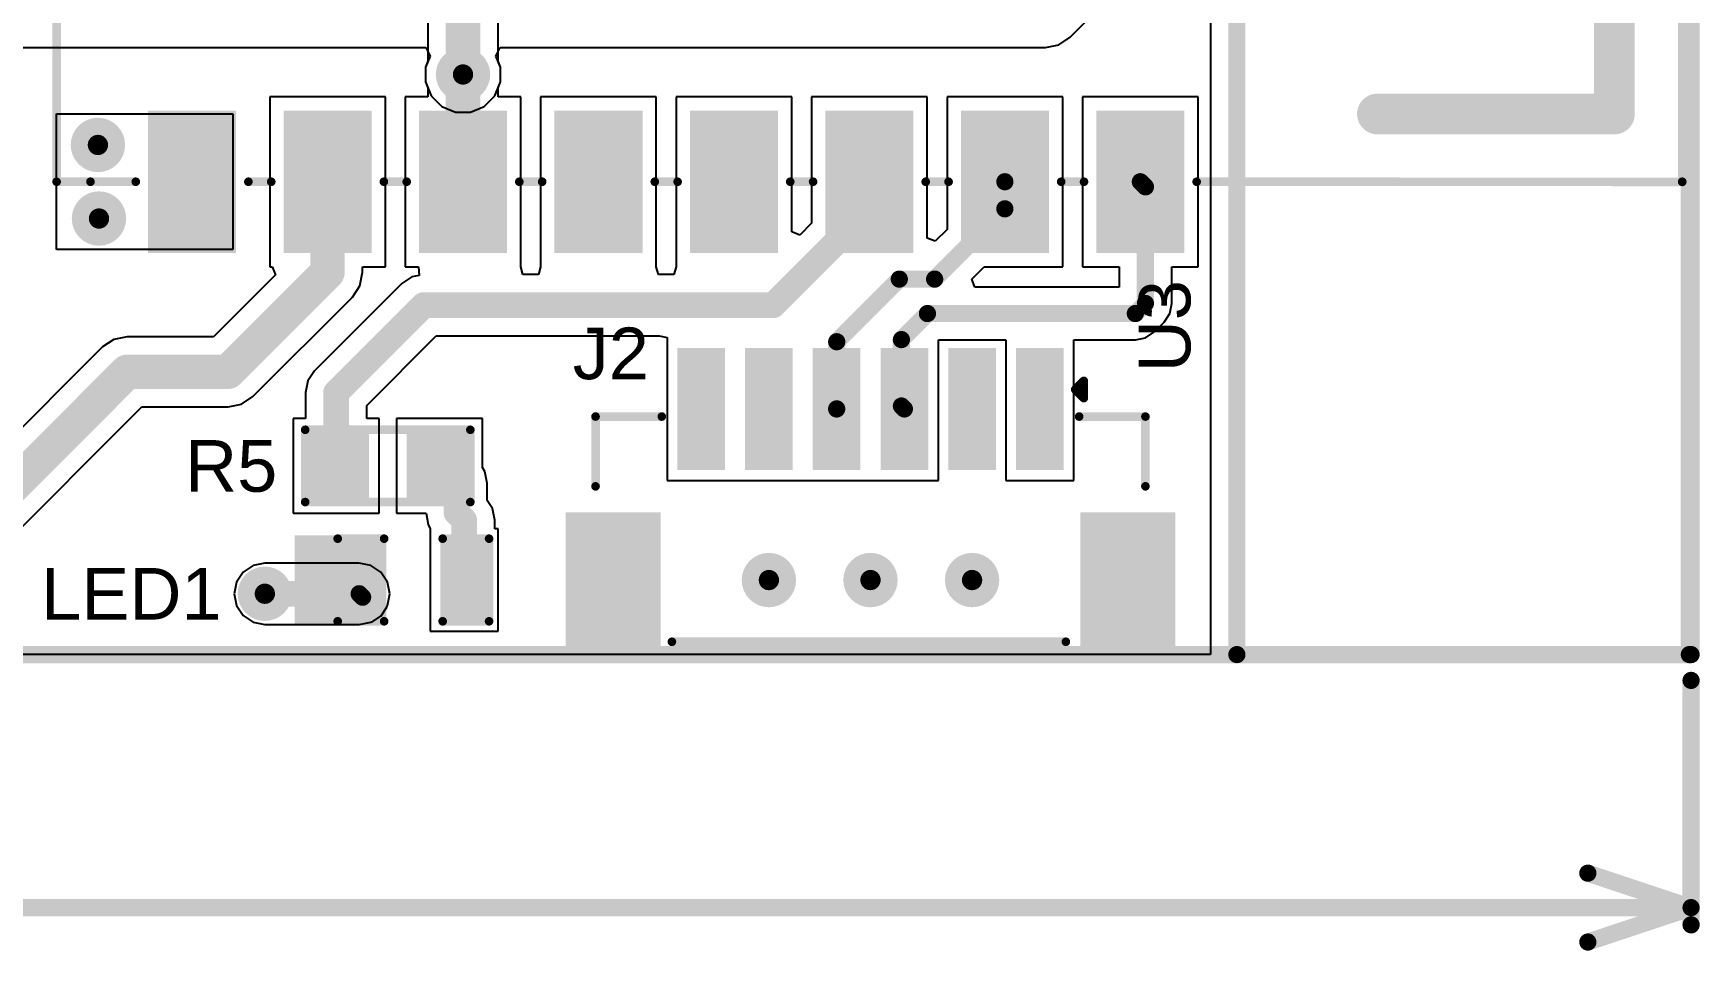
# Model space of a CAD drawing. Header units: inches. Extents: x -0.24 to 5.71, y -0.19 to 1.19.
# Drawn here: x 4.745 to 5.714, y -0.165 to 0.368 of the extents above; entities that cross this region are included whole.
import ezdxf

# ---------------------------------------------------------------- set-up
doc = ezdxf.new("R2010")
doc.units = ezdxf.units.IN
doc.header["$MEASUREMENT"] = 0
for name, color, linetype in [('Board Outline', 216, 'Continuous'), ('Bottom Layer', 5, 'Continuous'), ('Bottom Solder', 6, 'Continuous'), ('Keep-Out Layer', 6, 'Continuous'), ('Top Layer', 1, 'Continuous'), ('Top Overlay', 2, 'Continuous'), ('Top Paste', 8, 'Continuous'), ('Top Solder', 216, 'Continuous'), ('Via Holes', 16, 'Continuous')]:
    doc.layers.add(name, color=color, linetype=linetype)
doc.styles.add('Arial', font='', dxfattribs={"height": 0.2})
doc.styles.get('Arial').set_extended_font_data('Arial')

# ---------------------------------------------------------------- blocks, each defined once
blk = doc.blocks.new('BW16_10')
at = {"layer": 'Top Layer'}
for points in [[(0.35433, 0.29921), (0.35433, 0.25197), (0.27559, 0.25197), (0.27559, 0.29921)], [(0.35433, 0.22047), (0.35433, 0.17323), (0.27559, 0.17323), (0.27559, 0.22047)], [(0.35433, 0.14173), (0.35433, 0.09449), (0.27559, 0.09449), (0.27559, 0.14173)], [(0.35433, 0.06299), (0.35433, 0.01575), (0.27559, 0.01575), (0.27559, 0.06299)], [(0.35433, -0.01575), (0.35433, -0.06299), (0.27559, -0.06299), (0.27559, -0.01575)], [(0.35433, -0.09449), (0.35433, -0.14173), (0.27559, -0.14173), (0.27559, -0.09449)], [(0.35433, -0.17323), (0.35433, -0.22047), (0.27559, -0.22047), (0.27559, -0.17323)], [(0.35433, -0.25197), (0.35433, -0.29921), (0.27559, -0.29921), (0.27559, -0.25197)]]:
    blk.add_hatch(color=1, dxfattribs=at).paths.add_polyline_path(points)
at = {"layer": 'Top Paste'}
for points in [[(0.35433, 0.29921), (0.35433, 0.25197), (0.27559, 0.25197), (0.27559, 0.29921)], [(0.35433, 0.22047), (0.35433, 0.17323), (0.27559, 0.17323), (0.27559, 0.22047)], [(0.35433, 0.14173), (0.35433, 0.09449), (0.27559, 0.09449), (0.27559, 0.14173)], [(0.35433, 0.06299), (0.35433, 0.01575), (0.27559, 0.01575), (0.27559, 0.06299)], [(0.35433, -0.01575), (0.35433, -0.06299), (0.27559, -0.06299), (0.27559, -0.01575)], [(0.35433, -0.09449), (0.35433, -0.14173), (0.27559, -0.14173), (0.27559, -0.09449)], [(0.35433, -0.17323), (0.35433, -0.22047), (0.27559, -0.22047), (0.27559, -0.17323)], [(0.35433, -0.25197), (0.35433, -0.29921), (0.27559, -0.29921), (0.27559, -0.25197)]]:
    blk.add_hatch(color=8, dxfattribs=at).paths.add_polyline_path(points)
at = {"layer": 'Top Solder'}
for points in [[(0.3563, 0.30118), (0.3563, 0.25), (0.27362, 0.25), (0.27362, 0.30118)], [(0.3563, 0.22244), (0.3563, 0.17126), (0.27362, 0.17126), (0.27362, 0.22244)], [(0.3563, 0.1437), (0.3563, 0.09252), (0.27362, 0.09252), (0.27362, 0.1437)], [(0.3563, 0.06496), (0.3563, 0.01378), (0.27362, 0.01378), (0.27362, 0.06496)], [(0.3563, -0.01378), (0.3563, -0.06496), (0.27362, -0.06496), (0.27362, -0.01378)], [(0.3563, -0.09252), (0.3563, -0.1437), (0.27362, -0.1437), (0.27362, -0.09252)], [(0.3563, -0.17126), (0.3563, -0.22244), (0.27362, -0.22244), (0.27362, -0.17126)], [(0.3563, -0.25), (0.3563, -0.30118), (0.27362, -0.30118), (0.27362, -0.25)]]:
    blk.add_hatch(color=216, dxfattribs=at).paths.add_polyline_path(points)
at = {"layer": 'Top Overlay'}
for points in [[(0.31496, 0.59055, 0.005, 0.005, 0), (-0.31496, 0.59055, 0.005, 0.005, 0)], [(0.31496, 0.30832, 0.005, 0.005, 0), (0.31504, 0.59059, 0.005, 0.005, 0)], [(0.27559, 0.55118, 0.02362, 0.02362, 0), (0.17717, 0.55118, 0.02362, 0.02362, 0)], [(0.27559, 0.41339, 0.02362, 0.02362, 0), (0.27559, 0.55118, 0.02362, 0.02362, 0)], [(0.31496, 0.22958, 0.005, 0.005, 0), (0.31496, 0.24287, 0.005, 0.005, 0)], [(0.31496, 0.15083, 0.005, 0.005, 0), (0.31496, 0.16413, 0.005, 0.005, 0)], [(0.31496, 0.07209, 0.005, 0.005, 0), (0.31496, 0.08539, 0.005, 0.005, 0)], [(0.31496, -0.00665, 0.005, 0.005, 0), (0.31496, 0.00665, 0.005, 0.005, 0)], [(0.31496, -0.08539, 0.005, 0.005, 0), (0.31496, -0.07209, 0.005, 0.005, 0)], [(0.31496, -0.16413, 0.005, 0.005, 0), (0.31496, -0.15083, 0.005, 0.005, 0)], [(0.31496, -0.24287, 0.005, 0.005, 0), (0.31496, -0.22957, 0.005, 0.005, 0)], [(0.31496, -0.33464, 0.005, 0.005, 0), (0.31496, -0.30831, 0.005, 0.005, 0)], [(0.31496, -0.35433, 0.005, 0.005, 0), (0.31496, -0.33464, 0.005, 0.005, 0)], [(0.31496, -0.35433, 0.005, 0.005, 0), (-0.31496, -0.35433, 0.005, 0.005, 0)]]:
    blk.add_lwpolyline(points, format="xyseb", dxfattribs=at)
for points in [[(0.31371, 0.59055, 0.0025, 0.0025, 1), (0.31621, 0.59055, 0.0025, 0.0025, 1)], [(0.31379, 0.59059, 0.0025, 0.0025, 1), (0.31629, 0.59059, 0.0025, 0.0025, 1)], [(0.26969, 0.55118, 0.01181, 0.01181, 1), (0.2815, 0.55118, 0.01181, 0.01181, 1)], [(0.26969, 0.55118, 0.01181, 0.01181, 1), (0.2815, 0.55118, 0.01181, 0.01181, 1)], [(0.26969, 0.41339, 0.01181, 0.01181, 1), (0.2815, 0.41339, 0.01181, 0.01181, 1)], [(0.31371, 0.30832, 0.0025, 0.0025, 1), (0.31621, 0.30832, 0.0025, 0.0025, 1)], [(0.31371, 0.24287, 0.0025, 0.0025, 1), (0.31621, 0.24287, 0.0025, 0.0025, 1)], [(0.31371, 0.22958, 0.0025, 0.0025, 1), (0.31621, 0.22958, 0.0025, 0.0025, 1)], [(0.31371, 0.16413, 0.0025, 0.0025, 1), (0.31621, 0.16413, 0.0025, 0.0025, 1)], [(0.31371, 0.15083, 0.0025, 0.0025, 1), (0.31621, 0.15083, 0.0025, 0.0025, 1)], [(0.31371, 0.08539, 0.0025, 0.0025, 1), (0.31621, 0.08539, 0.0025, 0.0025, 1)], [(0.31371, 0.07209, 0.0025, 0.0025, 1), (0.31621, 0.07209, 0.0025, 0.0025, 1)], [(0.31371, 0.00665, 0.0025, 0.0025, 1), (0.31621, 0.00665, 0.0025, 0.0025, 1)], [(0.31371, -0.00665, 0.0025, 0.0025, 1), (0.31621, -0.00665, 0.0025, 0.0025, 1)], [(0.31371, -0.07209, 0.0025, 0.0025, 1), (0.31621, -0.07209, 0.0025, 0.0025, 1)], [(0.31371, -0.08539, 0.0025, 0.0025, 1), (0.31621, -0.08539, 0.0025, 0.0025, 1)], [(0.31371, -0.15083, 0.0025, 0.0025, 1), (0.31621, -0.15083, 0.0025, 0.0025, 1)], [(0.31371, -0.16413, 0.0025, 0.0025, 1), (0.31621, -0.16413, 0.0025, 0.0025, 1)], [(0.31371, -0.22957, 0.0025, 0.0025, 1), (0.31621, -0.22957, 0.0025, 0.0025, 1)], [(0.31371, -0.24287, 0.0025, 0.0025, 1), (0.31621, -0.24287, 0.0025, 0.0025, 1)], [(0.31371, -0.30831, 0.0025, 0.0025, 1), (0.31621, -0.30831, 0.0025, 0.0025, 1)], [(0.31371, -0.33464, 0.0025, 0.0025, 1), (0.31621, -0.33464, 0.0025, 0.0025, 1)], [(0.31371, -0.33464, 0.0025, 0.0025, 1), (0.31621, -0.33464, 0.0025, 0.0025, 1)], [(0.31371, -0.35433, 0.0025, 0.0025, 1), (0.31621, -0.35433, 0.0025, 0.0025, 1)], [(0.31371, -0.35433, 0.0025, 0.0025, 1), (0.31621, -0.35433, 0.0025, 0.0025, 1)]]:
    blk.add_lwpolyline(points, format="xyseb", close=True, dxfattribs=at)
blk = doc.blocks.new('R___0603_32')
at = {"layer": 'Top Layer'}
for points in [[(-0.015, 0.0175), (-0.015, -0.0175), (-0.045, -0.0175), (-0.045, 0.0175)], [(0.045, 0.0175), (0.045, -0.0175), (0.015, -0.0175), (0.015, 0.0175)]]:
    blk.add_hatch(color=1, dxfattribs=at).paths.add_polyline_path(points)
at = {"layer": 'Top Paste'}
for points in [[(-0.015, 0.0175), (-0.015, -0.0175), (-0.045, -0.0175), (-0.045, 0.0175)], [(0.045, 0.0175), (0.045, -0.0175), (0.015, -0.0175), (0.015, 0.0175)]]:
    blk.add_hatch(color=8, dxfattribs=at).paths.add_polyline_path(points)
at = {"layer": 'Top Solder'}
for points in [[(-0.011, 0.0215), (-0.011, -0.0215), (-0.049, -0.0215), (-0.049, 0.0215)], [(0.049, 0.0215), (0.049, -0.0215), (0.011, -0.0215), (0.011, 0.0215)]]:
    blk.add_hatch(color=216, dxfattribs=at).paths.add_polyline_path(points)
at = {"layer": 'Top Overlay'}
for points in [[(-0.048, 0.021, 0.005, 0.005, 0), (0.048, 0.021, 0.005, 0.005, 0)], [(-0.048, -0.021, 0.005, 0.005, 0), (-0.048, 0.021, 0.005, 0.005, 0)], [(0.048, -0.021, 0.005, 0.005, 0), (0.048, 0.021, 0.005, 0.005, 0)], [(-0.048, -0.021, 0.005, 0.005, 0), (0.048, -0.021, 0.005, 0.005, 0)]]:
    blk.add_lwpolyline(points, format="xyseb", dxfattribs=at)
for points in [[(-0.04925, 0.021, 0.0025, 0.0025, 1), (-0.04675, 0.021, 0.0025, 0.0025, 1)], [(-0.04925, 0.021, 0.0025, 0.0025, 1), (-0.04675, 0.021, 0.0025, 0.0025, 1)], [(0.04675, 0.021, 0.0025, 0.0025, 1), (0.04925, 0.021, 0.0025, 0.0025, 1)], [(0.04675, 0.021, 0.0025, 0.0025, 1), (0.04925, 0.021, 0.0025, 0.0025, 1)], [(-0.04925, -0.021, 0.0025, 0.0025, 1), (-0.04675, -0.021, 0.0025, 0.0025, 1)], [(-0.04925, -0.021, 0.0025, 0.0025, 1), (-0.04675, -0.021, 0.0025, 0.0025, 1)], [(0.04675, -0.021, 0.0025, 0.0025, 1), (0.04925, -0.021, 0.0025, 0.0025, 1)], [(0.04675, -0.021, 0.0025, 0.0025, 1), (0.04925, -0.021, 0.0025, 0.0025, 1)]]:
    blk.add_lwpolyline(points, format="xyseb", close=True, dxfattribs=at)
blk = doc.blocks.new('LED_0603_47')
at = {"layer": 'Top Layer'}
for points in [[(-0.03937, 0.01969), (-0.01969, 0.01969), (-0.01969, -0.01969), (-0.03937, -0.01969)], [(0.01969, 0.01969), (0.03937, 0.01969), (0.03937, -0.01969), (0.01969, -0.01969)]]:
    blk.add_hatch(color=1, dxfattribs=at).paths.add_polyline_path(points)
at = {"layer": 'Top Overlay'}
blk.add_hatch(color=2, dxfattribs=at).paths.add_polyline_path([(0.044, -0.026), (0.069, -0.026), (0.069, 0.026), (0.044, 0.026)])
at = {"layer": 'Top Paste'}
for points in [[(-0.03937, 0.01969), (-0.01969, 0.01969), (-0.01969, -0.01969), (-0.03937, -0.01969)], [(0.01969, 0.01969), (0.03937, 0.01969), (0.03937, -0.01969), (0.01969, -0.01969)]]:
    blk.add_hatch(color=8, dxfattribs=at).paths.add_polyline_path(points)
at = {"layer": 'Top Solder'}
for points in [[(-0.04337, 0.02369), (-0.01569, 0.02369), (-0.01569, -0.02369), (-0.04337, -0.02369)], [(0.01569, 0.02369), (0.04337, 0.02369), (0.04337, -0.02369), (0.01569, -0.02369)]]:
    blk.add_hatch(color=216, dxfattribs=at).paths.add_polyline_path(points)
at = {"layer": 'Top Overlay'}
for points in [[(-0.044, 0.024, 0.005, 0.005, 0), (-0.044, -0.024, 0.005, 0.005, 0)], [(-0.017, 0.024, 0.005, 0.005, 0), (-0.044, 0.024, 0.005, 0.005, 0)], [(0.044, 0.024, 0.005, 0.005, 0), (0.017, 0.024, 0.005, 0.005, 0)], [(0.044, 0.024, 0.005, 0.005, 0), (0.044, -0.024, 0.005, 0.005, 0)], [(-0.017, -0.024, 0.005, 0.005, 0), (-0.044, -0.024, 0.005, 0.005, 0)], [(0.044, -0.024, 0.005, 0.005, 0), (0.017, -0.024, 0.005, 0.005, 0)]]:
    blk.add_lwpolyline(points, format="xyseb", dxfattribs=at)
for points in [[(-0.04525, 0.024, 0.0025, 0.0025, 1), (-0.04275, 0.024, 0.0025, 0.0025, 1)], [(-0.04525, 0.024, 0.0025, 0.0025, 1), (-0.04275, 0.024, 0.0025, 0.0025, 1)], [(-0.01825, 0.024, 0.0025, 0.0025, 1), (-0.01575, 0.024, 0.0025, 0.0025, 1)], [(0.01575, 0.024, 0.0025, 0.0025, 1), (0.01825, 0.024, 0.0025, 0.0025, 1)], [(0.04275, 0.024, 0.0025, 0.0025, 1), (0.04525, 0.024, 0.0025, 0.0025, 1)], [(0.04275, 0.024, 0.0025, 0.0025, 1), (0.04525, 0.024, 0.0025, 0.0025, 1)], [(-0.04525, -0.024, 0.0025, 0.0025, 1), (-0.04275, -0.024, 0.0025, 0.0025, 1)], [(-0.04525, -0.024, 0.0025, 0.0025, 1), (-0.04275, -0.024, 0.0025, 0.0025, 1)], [(-0.01825, -0.024, 0.0025, 0.0025, 1), (-0.01575, -0.024, 0.0025, 0.0025, 1)], [(0.01575, -0.024, 0.0025, 0.0025, 1), (0.01825, -0.024, 0.0025, 0.0025, 1)], [(0.04275, -0.024, 0.0025, 0.0025, 1), (0.04525, -0.024, 0.0025, 0.0025, 1)], [(0.04275, -0.024, 0.0025, 0.0025, 1), (0.04525, -0.024, 0.0025, 0.0025, 1)]]:
    blk.add_lwpolyline(points, format="xyseb", close=True, dxfattribs=at)
blk = doc.blocks.new('V________T______49')
at = {"layer": 'Top Layer'}
for points in [[(-0.17323, 0.08514), (-0.12598, 0.08514), (-0.12598, 0.01427), (-0.17323, 0.01427)], [(0.12598, 0.08514), (0.17323, 0.08514), (0.17323, 0.01427), (0.12598, 0.01427)], [(-0.10827, -0.01821), (-0.08858, -0.01821), (-0.08858, -0.0812), (-0.10827, -0.0812)], [(-0.0689, -0.01821), (-0.04921, -0.01821), (-0.04921, -0.0812), (-0.0689, -0.0812)], [(-0.02953, -0.01821), (-0.00984, -0.01821), (-0.00984, -0.0812), (-0.02953, -0.0812)], [(0.00984, -0.01821), (0.02953, -0.01821), (0.02953, -0.0812), (0.00984, -0.0812)], [(0.04921, -0.01821), (0.0689, -0.01821), (0.0689, -0.0812), (0.04921, -0.0812)], [(0.08858, -0.01821), (0.10827, -0.01821), (0.10827, -0.0812), (0.08858, -0.0812)]]:
    blk.add_hatch(color=1, dxfattribs=at).paths.add_polyline_path(points)
at = {"layer": 'Top Paste'}
for points in [[(-0.17323, 0.08514), (-0.12598, 0.08514), (-0.12598, 0.01427), (-0.17323, 0.01427)], [(0.12598, 0.08514), (0.17323, 0.08514), (0.17323, 0.01427), (0.12598, 0.01427)], [(-0.10827, -0.01821), (-0.08858, -0.01821), (-0.08858, -0.0812), (-0.10827, -0.0812)], [(-0.0689, -0.01821), (-0.04921, -0.01821), (-0.04921, -0.0812), (-0.0689, -0.0812)], [(-0.02953, -0.01821), (-0.00984, -0.01821), (-0.00984, -0.0812), (-0.02953, -0.0812)], [(0.00984, -0.01821), (0.02953, -0.01821), (0.02953, -0.0812), (0.00984, -0.0812)], [(0.04921, -0.01821), (0.0689, -0.01821), (0.0689, -0.0812), (0.04921, -0.0812)], [(0.08858, -0.01821), (0.10827, -0.01821), (0.10827, -0.0812), (0.08858, -0.0812)]]:
    blk.add_hatch(color=8, dxfattribs=at).paths.add_polyline_path(points)
at = {"layer": 'Top Solder'}
for points in [[(-0.17723, 0.08914), (-0.12198, 0.08914), (-0.12198, 0.01027), (-0.17723, 0.01027)], [(0.12198, 0.08914), (0.17723, 0.08914), (0.17723, 0.01027), (0.12198, 0.01027)], [(-0.11227, -0.01421), (-0.08458, -0.01421), (-0.08458, -0.0852), (-0.11227, -0.0852)], [(-0.0729, -0.01421), (-0.04521, -0.01421), (-0.04521, -0.0852), (-0.0729, -0.0852)], [(-0.03353, -0.01421), (-0.00584, -0.01421), (-0.00584, -0.0852), (-0.03353, -0.0852)], [(0.00584, -0.01421), (0.03353, -0.01421), (0.03353, -0.0852), (0.00584, -0.0852)], [(0.04521, -0.01421), (0.0729, -0.01421), (0.0729, -0.0852), (0.04521, -0.0852)], [(0.08458, -0.01421), (0.11227, -0.01421), (0.11227, -0.0852), (0.08458, -0.0852)]]:
    blk.add_hatch(color=216, dxfattribs=at).paths.add_polyline_path(points)
at = {"layer": 'Top Overlay'}
for points in [[(0.11544, 0.08556, 0.005, 0.005, 0), (-0.11356, 0.08556, 0.005, 0.005, 0)], [(-0.15981, -0.00474, 0.005, 0.005, 0), (-0.15981, -0.04528, 0.005, 0.005, 0)], [(0.15981, -0.00474, 0.005, 0.005, 0), (0.15981, -0.04528, 0.005, 0.005, 0)], [(-0.12128, -0.04528, 0.005, 0.005, 0), (-0.15981, -0.04528, 0.005, 0.005, 0)], [(0.15981, -0.04528, 0.005, 0.005, 0), (0.12128, -0.04528, 0.005, 0.005, 0)], [(-0.124, -0.056, 0.005, 0.005, 0), (-0.124, -0.066, 0.005, 0.005, 0)], [(-0.119, -0.061, 0.005, 0.005, 0), (-0.124, -0.056, 0.005, 0.005, 0)], [(-0.119, -0.061, 0.005, 0.005, 0), (-0.124, -0.066, 0.005, 0.005, 0)]]:
    blk.add_lwpolyline(points, format="xyseb", dxfattribs=at)
for points in [[(-0.11481, 0.08556, 0.0025, 0.0025, 1), (-0.11231, 0.08556, 0.0025, 0.0025, 1)], [(0.11419, 0.08556, 0.0025, 0.0025, 1), (0.11669, 0.08556, 0.0025, 0.0025, 1)], [(-0.16106, -0.00474, 0.0025, 0.0025, 1), (-0.15856, -0.00474, 0.0025, 0.0025, 1)], [(0.15856, -0.00474, 0.0025, 0.0025, 1), (0.16106, -0.00474, 0.0025, 0.0025, 1)], [(-0.16106, -0.04528, 0.0025, 0.0025, 1), (-0.15856, -0.04528, 0.0025, 0.0025, 1)], [(-0.16106, -0.04528, 0.0025, 0.0025, 1), (-0.15856, -0.04528, 0.0025, 0.0025, 1)], [(-0.12253, -0.04528, 0.0025, 0.0025, 1), (-0.12003, -0.04528, 0.0025, 0.0025, 1)], [(0.12003, -0.04528, 0.0025, 0.0025, 1), (0.12253, -0.04528, 0.0025, 0.0025, 1)], [(0.15856, -0.04528, 0.0025, 0.0025, 1), (0.16106, -0.04528, 0.0025, 0.0025, 1)], [(0.15856, -0.04528, 0.0025, 0.0025, 1), (0.16106, -0.04528, 0.0025, 0.0025, 1)], [(-0.12525, -0.056, 0.0025, 0.0025, 1), (-0.12275, -0.056, 0.0025, 0.0025, 1)], [(-0.12525, -0.056, 0.0025, 0.0025, 1), (-0.12275, -0.056, 0.0025, 0.0025, 1)], [(-0.12525, -0.066, 0.0025, 0.0025, 1), (-0.12275, -0.066, 0.0025, 0.0025, 1)], [(-0.12525, -0.066, 0.0025, 0.0025, 1), (-0.12275, -0.066, 0.0025, 0.0025, 1)], [(-0.12025, -0.061, 0.0025, 0.0025, 1), (-0.11775, -0.061, 0.0025, 0.0025, 1)], [(-0.12025, -0.061, 0.0025, 0.0025, 1), (-0.11775, -0.061, 0.0025, 0.0025, 1)]]:
    blk.add_lwpolyline(points, format="xyseb", close=True, dxfattribs=at)

msp = doc.modelspace()

# ---------------------------------------------------------------- hatches: boundary and pattern name
at = {"layer": 'Bottom Layer'}
h = msp.add_hatch(color=5, dxfattribs=at)
edge = h.paths.add_edge_path()
edge.add_arc((4.99518, 0.344), 0.01181, 0, 360)
h = msp.add_hatch(color=5, dxfattribs=at)
edge = h.paths.add_edge_path()
edge.add_arc((4.78296, 0.30307), 0.01181, 0, 360)
h = msp.add_hatch(color=5, dxfattribs=at)
edge = h.paths.add_edge_path()
edge.add_arc((4.78359, 0.26033), 0.01181, 0, 360)
h = msp.add_hatch(color=5, dxfattribs=at)
edge = h.paths.add_edge_path()
edge.add_arc((5.17298, 0.0503), 0.01181, 0, 360)
h = msp.add_hatch(color=5, dxfattribs=at)
edge = h.paths.add_edge_path()
edge.add_arc((5.23203, 0.0503), 0.01181, 0, 360)
h = msp.add_hatch(color=5, dxfattribs=at)
edge = h.paths.add_edge_path()
edge.add_arc((5.29109, 0.0503), 0.01181, 0, 360)
h = msp.add_hatch(color=5, dxfattribs=at)
edge = h.paths.add_edge_path()
edge.add_arc((4.88, 0.04234), 0.01181, 0, 360)
at = {"layer": 'Bottom Solder'}
h = msp.add_hatch(color=6, dxfattribs=at)
edge = h.paths.add_edge_path()
edge.add_arc((4.99518, 0.344), 0.01581, 0, 360)
h = msp.add_hatch(color=6, dxfattribs=at)
edge = h.paths.add_edge_path()
edge.add_arc((4.78296, 0.30307), 0.01581, 0, 360)
h = msp.add_hatch(color=6, dxfattribs=at)
edge = h.paths.add_edge_path()
edge.add_arc((4.78359, 0.26033), 0.01581, 0, 360)
h = msp.add_hatch(color=6, dxfattribs=at)
edge = h.paths.add_edge_path()
edge.add_arc((4.88, 0.04234), 0.01581, 0, 360)
h = msp.add_hatch(color=6, dxfattribs=at)
edge = h.paths.add_edge_path()
edge.add_arc((5.17298, 0.0503), 0.01581, 0, 360)
h = msp.add_hatch(color=6, dxfattribs=at)
edge = h.paths.add_edge_path()
edge.add_arc((5.23203, 0.0503), 0.01581, 0, 360)
h = msp.add_hatch(color=6, dxfattribs=at)
edge = h.paths.add_edge_path()
edge.add_arc((5.29109, 0.0503), 0.01581, 0, 360)
at = {"layer": 'Top Layer'}
h = msp.add_hatch(color=1, dxfattribs=at)
edge = h.paths.add_edge_path()
edge.add_arc((4.99518, 0.344), 0.01181, 0, 360)
h = msp.add_hatch(color=1, dxfattribs=at)
edge = h.paths.add_edge_path()
edge.add_arc((4.78296, 0.30307), 0.01181, 0, 360)
h = msp.add_hatch(color=1, dxfattribs=at)
edge = h.paths.add_edge_path()
edge.add_arc((4.78359, 0.26033), 0.01181, 0, 360)
h = msp.add_hatch(color=1, dxfattribs=at)
edge = h.paths.add_edge_path()
edge.add_arc((5.17298, 0.0503), 0.01181, 0, 360)
h = msp.add_hatch(color=1, dxfattribs=at)
edge = h.paths.add_edge_path()
edge.add_arc((5.23203, 0.0503), 0.01181, 0, 360)
h = msp.add_hatch(color=1, dxfattribs=at)
edge = h.paths.add_edge_path()
edge.add_arc((5.29109, 0.0503), 0.01181, 0, 360)
h = msp.add_hatch(color=1, dxfattribs=at)
edge = h.paths.add_edge_path()
edge.add_arc((4.88, 0.04234), 0.01181, 0, 360)
at = {"layer": 'Top Solder'}
h = msp.add_hatch(color=216, dxfattribs=at)
edge = h.paths.add_edge_path()
edge.add_arc((4.99518, 0.344), 0.01581, 0, 360)
h = msp.add_hatch(color=216, dxfattribs=at)
edge = h.paths.add_edge_path()
edge.add_arc((4.78296, 0.30307), 0.01581, 0, 360)
h = msp.add_hatch(color=216, dxfattribs=at)
edge = h.paths.add_edge_path()
edge.add_arc((4.78359, 0.26033), 0.01581, 0, 360)
h = msp.add_hatch(color=216, dxfattribs=at)
edge = h.paths.add_edge_path()
edge.add_arc((4.88, 0.04234), 0.01581, 0, 360)
h = msp.add_hatch(color=216, dxfattribs=at)
edge = h.paths.add_edge_path()
edge.add_arc((5.17298, 0.0503), 0.01581, 0, 360)
h = msp.add_hatch(color=216, dxfattribs=at)
edge = h.paths.add_edge_path()
edge.add_arc((5.23203, 0.0503), 0.01581, 0, 360)
h = msp.add_hatch(color=216, dxfattribs=at)
edge = h.paths.add_edge_path()
edge.add_arc((5.29109, 0.0503), 0.01581, 0, 360)
at = {"layer": 'Via Holes'}
h = msp.add_hatch(color=7, dxfattribs=at)
edge = h.paths.add_edge_path()
edge.add_arc((4.99518, 0.344), 0.00591, 0, 360)
h = msp.add_hatch(color=7, dxfattribs=at)
edge = h.paths.add_edge_path()
edge.add_arc((4.78296, 0.30307), 0.00591, 0, 360)
h = msp.add_hatch(color=7, dxfattribs=at)
edge = h.paths.add_edge_path()
edge.add_arc((4.78359, 0.26033), 0.00591, 0, 360)
h = msp.add_hatch(color=7, dxfattribs=at)
edge = h.paths.add_edge_path()
edge.add_arc((5.17298, 0.0503), 0.00591, 0, 360)
h = msp.add_hatch(color=7, dxfattribs=at)
edge = h.paths.add_edge_path()
edge.add_arc((5.23203, 0.0503), 0.00591, 0, 360)
h = msp.add_hatch(color=7, dxfattribs=at)
edge = h.paths.add_edge_path()
edge.add_arc((5.29109, 0.0503), 0.00591, 0, 360)
h = msp.add_hatch(color=7, dxfattribs=at)
edge = h.paths.add_edge_path()
edge.add_arc((4.88, 0.04234), 0.00591, 0, 360)

# ---------------------------------------------------------------- linework, layer by layer
at = {"layer": 'Board Outline'}
for points in [[(5.709, 0.007, 0.01, 0.01, 0), (5.709, 1.188, 0.01, 0.01, 0)], [(5.709, 0.007, 0.008, 0.008, 0), (5.709, 1.188, 0.008, 0.008, 0)], [(0.00026, 0.007, 0.01, 0.01, 0), (5.709, 0.007, 0.01, 0.01, 0)], [(0.00026, 0.007, 0.008, 0.008, 0), (5.709, 0.007, 0.008, 0.008, 0)]]:
    msp.add_lwpolyline(points, format="xyseb", dxfattribs=at)
for points in [[(5.7065, 0.007, 0.005, 0.005, 1), (5.7115, 0.007, 0.005, 0.005, 1)], [(5.7065, 0.007, 0.005, 0.005, 1), (5.7115, 0.007, 0.005, 0.005, 1)], [(5.707, 0.007, 0.004, 0.004, 1), (5.711, 0.007, 0.004, 0.004, 1)], [(5.707, 0.007, 0.004, 0.004, 1), (5.711, 0.007, 0.004, 0.004, 1)]]:
    msp.add_lwpolyline(points, format="xyseb", close=True, dxfattribs=at)
at = {"layer": 'Bottom Layer'}
for p, q in [((5.42971, 1.188), (5.42971, 0.007)), ((5.01557, 0.35176), (5.01557, 0.49882)), ((4.97479, 0.49038), (4.97479, 0.35176)), ((4.97479, 0.35176), (4.97337, 0.34834)), ((5.01699, 0.34834), (5.01557, 0.35176)), ((4.97337, 0.34834), (4.97337, 0.33966)), ((4.97337, 0.33966), (4.97669, 0.33165)), ((5.01367, 0.33165), (5.01699, 0.33966)), ((5.01699, 0.33966), (5.01699, 0.34834)), ((4.97669, 0.33165), (4.98282, 0.32551)), ((5.00753, 0.32551), (5.01367, 0.33165)), ((4.98282, 0.32551), (4.99084, 0.32219)), ((4.99084, 0.32219), (4.99952, 0.32219)), ((4.99952, 0.32219), (5.00753, 0.32551)), ((5.42971, 0.007), (0.00026, 0.007))]:
    msp.add_line(p, q, dxfattribs=at)
msp.add_lwpolyline([(4.99518, 0.344, 0.02, 0.02, 0), (4.99518, 0.49882, 0.02, 0.02, 0)], format="xyseb", dxfattribs=at)
msp.add_lwpolyline([(4.99018, 0.344, 0.01, 0.01, 1), (5.00018, 0.344, 0.01, 0.01, 1)], format="xyseb", close=True, dxfattribs=at)
at = {"layer": 'Keep-Out Layer'}
for points in [[(5.445, 0.007, 0.01, 0.01, 0), (5.445, 1.188, 0.01, 0.01, 0)], [(5.708, 0.007, 0.01, 0.01, 0), (5.708, 0.91221, 0.01, 0.01, 0)], [(5.445, 0.007, 0.01, 0.01, 0), (5.708, 0.007, 0.01, 0.01, 0)]]:
    msp.add_lwpolyline(points, format="xyseb", dxfattribs=at)
for points in [[(5.4425, 0.007, 0.005, 0.005, 1), (5.4475, 0.007, 0.005, 0.005, 1)], [(5.4425, 0.007, 0.005, 0.005, 1), (5.4475, 0.007, 0.005, 0.005, 1)], [(5.7055, 0.007, 0.005, 0.005, 1), (5.7105, 0.007, 0.005, 0.005, 1)], [(5.7055, 0.007, 0.005, 0.005, 1), (5.7105, 0.007, 0.005, 0.005, 1)]]:
    msp.add_lwpolyline(points, format="xyseb", close=True, dxfattribs=at)
at = {"layer": 'Top Layer'}
for p, q in [((5.42971, 1.188), (5.42971, 0.007)), ((5.34818, 0.3657), (5.4033, 0.42082)), ((4.6697, 0.35973), (4.97353, 0.35973)), ((4.97353, 0.35973), (4.97601, 0.35473)), ((5.01434, 0.35473), (5.01682, 0.35973)), ((5.01682, 0.35973), (5.33376, 0.35973)), ((5.33376, 0.35973), (5.34156, 0.36128)), ((5.34156, 0.36128), (5.34818, 0.3657)), ((4.97601, 0.35473), (4.97337, 0.34834)), ((5.01699, 0.34834), (5.01434, 0.35473)), ((4.97337, 0.34834), (4.97337, 0.33966)), ((4.97337, 0.33966), (4.97479, 0.33624)), ((5.01557, 0.33624), (5.01699, 0.33966)), ((5.01699, 0.33966), (5.01699, 0.34834)), ((4.95006, 0.33107), (4.88282, 0.33107)), ((4.88282, 0.33107), (4.88282, 0.23233)), ((4.95006, 0.23233), (4.95006, 0.33107)), ((4.97479, 0.33107), (4.96156, 0.33107)), ((4.96156, 0.33107), (4.96156, 0.23233)), ((4.97479, 0.33624), (4.97479, 0.33107)), ((5.01557, 0.33107), (5.01557, 0.33624)), ((5.0288, 0.33107), (5.01557, 0.33107)), ((5.0288, 0.23284), (5.0288, 0.33107)), ((5.10754, 0.33107), (5.0403, 0.33107)), ((5.0403, 0.33107), (5.0403, 0.23284)), ((5.10754, 0.23284), (5.10754, 0.33107)), ((5.18628, 0.33107), (5.11904, 0.33107)), ((5.11904, 0.33107), (5.11904, 0.23233)), ((5.18628, 0.2526), (5.18628, 0.33107)), ((5.26502, 0.33107), (5.19778, 0.33107)), ((5.19778, 0.33107), (5.19778, 0.25757)), ((5.26502, 0.249), (5.26502, 0.33107)), ((5.34376, 0.33107), (5.27652, 0.33107)), ((5.27652, 0.33107), (5.27652, 0.25396)), ((5.34376, 0.23233), (5.34376, 0.33107)), ((5.4225, 0.33107), (5.35526, 0.33107)), ((5.35526, 0.33107), (5.35526, 0.23233)), ((5.4225, 0.23233), (5.4225, 0.33107)), ((4.75896, 0.24233), (4.75896, 0.32107)), ((4.75896, 0.32107), (4.86132, 0.32107)), ((4.86132, 0.32107), (4.86132, 0.24233)), ((5.1909, 0.25069), (5.18628, 0.2526)), ((5.19778, 0.25757), (5.1909, 0.25069)), ((5.27652, 0.25396), (5.26964, 0.24709)), ((4.86132, 0.24233), (4.75896, 0.24233)), ((5.26964, 0.24709), (5.26502, 0.249)), ((5.0288, 0.23233), (5.0288, 0.23284)), ((5.0403, 0.23284), (5.0403, 0.23233)), ((5.10754, 0.23233), (5.10754, 0.23284)), ((4.88622, 0.22771), (4.85019, 0.19169)), ((4.88282, 0.23233), (4.88431, 0.23233)), ((4.88431, 0.23233), (4.88622, 0.22771)), ((4.93528, 0.22129), (4.93683, 0.22909)), ((4.93683, 0.22909), (4.93683, 0.23233)), ((4.93683, 0.23233), (4.95006, 0.23233)), ((4.96544, 0.22648), (4.95965, 0.22262)), ((4.96156, 0.23233), (4.96921, 0.23233)), ((4.9697, 0.22733), (4.96544, 0.22648)), ((4.96921, 0.23233), (4.9697, 0.22733)), ((5.03003, 0.22784), (5.0288, 0.23233)), ((5.03907, 0.22784), (5.03003, 0.22784)), ((5.0403, 0.23233), (5.03907, 0.22784)), ((5.10877, 0.22784), (5.10754, 0.23233)), ((5.11781, 0.22784), (5.10877, 0.22784)), ((5.11904, 0.23233), (5.11781, 0.22784)), ((5.11904, 0.23233), (5.11904, 0.23233)), ((5.29086, 0.22505), (5.29814, 0.23233)), ((5.29277, 0.22043), (5.29086, 0.22505)), ((5.29814, 0.23233), (5.34376, 0.23233)), ((5.35526, 0.23233), (5.37655, 0.23233)), ((5.37655, 0.23233), (5.37655, 0.22043)), ((5.40714, 0.21099), (5.40714, 0.23233)), ((5.40714, 0.23233), (5.4225, 0.23233)), ((4.87306, 0.15688), (4.93086, 0.21467)), ((4.95965, 0.22262), (4.90882, 0.17179)), ((4.93086, 0.21467), (4.93528, 0.22129)), ((4.95965, 0.22262), (4.95965, 0.22262)), ((5.37655, 0.22043), (5.29277, 0.22043)), ((5.40266, 0.20018), (5.40597, 0.20514)), ((5.40597, 0.20514), (5.40714, 0.21099)), ((5.39184, 0.191), (5.3968, 0.19432)), ((5.3968, 0.19432), (5.40266, 0.20018)), ((4.78556, 0.18571), (4.6487, 0.04886)), ((4.79217, 0.19013), (4.78556, 0.18571)), ((4.79998, 0.19169), (4.79217, 0.19013)), ((4.85019, 0.19169), (4.79998, 0.19169)), ((4.93928, 0.15178), (4.97965, 0.19216)), ((4.97965, 0.19216), (5.10916, 0.19216)), ((5.10916, 0.19216), (5.11376, 0.1912)), ((5.11376, 0.1912), (5.11376, 0.10821)), ((5.27156, 0.10821), (5.27156, 0.18984)), ((5.27156, 0.18984), (5.31061, 0.18984)), ((5.31061, 0.18984), (5.31061, 0.10821)), ((5.3503, 0.10821), (5.3503, 0.18984)), ((5.3503, 0.18984), (5.38598, 0.18984)), ((5.38598, 0.18984), (5.39184, 0.191)), ((4.90495, 0.166), (4.90359, 0.15917)), ((4.90882, 0.17179), (4.90495, 0.166)), ((4.86644, 0.15245), (4.87306, 0.15688)), ((4.90359, 0.15917), (4.90359, 0.1441)), ((4.67157, 0.01405), (4.80842, 0.1509)), ((4.80842, 0.1509), (4.85864, 0.1509)), ((4.85864, 0.1509), (4.86644, 0.15245)), ((4.93928, 0.1441), (4.93928, 0.15178)), ((4.90359, 0.1441), (4.89644, 0.1441)), ((4.89644, 0.1441), (4.89644, 0.0891)), ((4.94644, 0.1441), (4.93928, 0.1441)), ((4.94644, 0.0891), (4.94644, 0.1441)), ((5.00644, 0.1441), (4.95644, 0.1441)), ((4.95644, 0.1441), (4.95644, 0.0891)), ((5.00644, 0.11565), (5.00644, 0.1441)), ((5.00792, 0.11343), (5.00644, 0.11565)), ((5.00928, 0.1066), (5.00792, 0.11343)), ((5.00928, 0.09646), (5.00928, 0.1066)), ((5.11376, 0.10821), (5.27156, 0.10821)), ((5.31061, 0.10821), (5.3503, 0.10821)), ((4.89644, 0.0891), (4.94644, 0.0891)), ((4.95644, 0.0891), (4.97367, 0.0891)), ((4.97367, 0.0891), (4.97495, 0.08264)), ((5.01236, 0.09186), (5.00928, 0.09646)), ((5.01371, 0.08503), (5.01236, 0.09186)), ((4.97495, 0.08264), (4.97603, 0.08003)), ((4.97603, 0.08003), (4.97603, 0.08003)), ((4.97603, 0.08003), (4.97603, 0.08003)), ((4.97603, 0.08003), (4.97603, 0.02066)), ((5.01371, 0.08003), (5.01371, 0.08503)), ((5.01371, 0.08503), (5.01371, 0.08503)), ((5.01571, 0.08003), (5.01371, 0.08003)), ((5.01571, 0.02066), (5.01571, 0.08003)), ((4.87317, 0.05883), (4.86738, 0.05496)), ((4.88, 0.06019), (4.87317, 0.05883)), ((4.93482, 0.06019), (4.88, 0.06019)), ((4.94164, 0.05883), (4.93482, 0.06019)), ((4.94743, 0.05496), (4.94164, 0.05883)), ((4.86352, 0.04917), (4.86216, 0.04234)), ((4.86738, 0.05496), (4.86352, 0.04917)), ((4.9513, 0.04917), (4.94743, 0.05496)), ((4.95266, 0.04234), (4.9513, 0.04917)), ((4.86216, 0.04234), (4.86352, 0.03552)), ((4.9513, 0.03552), (4.95266, 0.04234)), ((4.86352, 0.03552), (4.86738, 0.02973)), ((4.86738, 0.02973), (4.87317, 0.02586)), ((4.94267, 0.02621), (4.94763, 0.02953)), ((4.94763, 0.02953), (4.95095, 0.03449)), ((4.95095, 0.03449), (4.95109, 0.03519)), ((4.95109, 0.03519), (4.9513, 0.03552)), ((4.87317, 0.02586), (4.88, 0.0245)), ((4.88, 0.0245), (4.93482, 0.0245)), ((4.93482, 0.0245), (4.94164, 0.02586)), ((4.94164, 0.02586), (4.94197, 0.02607)), ((4.94197, 0.02607), (4.94267, 0.02621)), ((4.97603, 0.02066), (5.01571, 0.02066)), ((5.42971, 0.007), (4.67002, 0.007))]:
    msp.add_line(p, q, dxfattribs=at)
for points in [[(4.99518, 0.2817, 0.02, 0.02, 0), (4.99518, 0.344, 0.02, 0.02, 0)], [(4.91644, 0.22909, 0.02, 0.02, 0), (4.91644, 0.2817, 0.02, 0.02, 0)], [(5.2314, 0.26596, 0.015, 0.015, 0), (5.2314, 0.2817, 0.015, 0.015, 0)], [(5.31014, 0.26596, 0.01, 0.01, 0), (5.31014, 0.2817, 0.01, 0.01, 0)], [(5.38888, 0.2817, 0.01, 0.01, 0), (5.39184, 0.27874, 0.01, 0.01, 0)], [(5.39184, 0.21099, 0.01, 0.01, 0), (5.39184, 0.27874, 0.01, 0.01, 0)], [(5.17544, 0.21, 0.015, 0.015, 0), (5.2314, 0.26596, 0.015, 0.015, 0)], [(5.26932, 0.22513, 0.01, 0.01, 0), (5.31014, 0.26596, 0.01, 0.01, 0)], [(4.85864, 0.17129, 0.02, 0.02, 0), (4.91644, 0.22909, 0.02, 0.02, 0)], [(5.2124, 0.18875, 0.01, 0.01, 0), (5.24878, 0.22513, 0.01, 0.01, 0)], [(5.24878, 0.22513, 0.01, 0.01, 0), (5.26932, 0.22513, 0.01, 0.01, 0)], [(4.92144, 0.15917, 0.015, 0.015, 0), (4.97226, 0.21, 0.015, 0.015, 0)], [(4.97226, 0.21, 0.015, 0.015, 0), (5.17544, 0.21, 0.015, 0.015, 0)], [(5.38598, 0.20513, 0.01, 0.01, 0), (5.39184, 0.21099, 0.01, 0.01, 0)], [(5.25, 0.19, 0.01, 0.01, 0), (5.26513, 0.20513, 0.01, 0.01, 0)], [(5.26513, 0.20513, 0.01, 0.01, 0), (5.38598, 0.20513, 0.01, 0.01, 0)], [(5.2124, 0.14975, 0.01, 0.01, 0), (5.2124, 0.18875, 0.01, 0.01, 0)], [(5.25, 0.15142, 0.01, 0.01, 0), (5.25, 0.19, 0.01, 0.01, 0)], [(4.65715, 0.02847, 0.02, 0.02, 0), (4.79998, 0.17129, 0.02, 0.02, 0)], [(4.79998, 0.17129, 0.02, 0.02, 0), (4.85864, 0.17129, 0.02, 0.02, 0)], [(4.92144, 0.1166, 0.015, 0.015, 0), (4.92144, 0.15917, 0.015, 0.015, 0)], [(5.25, 0.15142, 0.01, 0.01, 0), (5.25172, 0.1497, 0.01, 0.01, 0)], [(5.21235, 0.1497, 0.01, 0.01, 0), (5.2124, 0.14975, 0.01, 0.01, 0)], [(4.98144, 0.1166, 0.015, 0.015, 0), (4.99144, 0.1066, 0.015, 0.015, 0)], [(4.99144, 0.08946, 0.015, 0.015, 0), (4.99144, 0.1066, 0.015, 0.015, 0)], [(4.99144, 0.08946, 0.015, 0.015, 0), (4.99587, 0.08503, 0.015, 0.015, 0)], [(4.99587, 0.05034, 0.015, 0.015, 0), (4.99587, 0.08503, 0.015, 0.015, 0)], [(4.88, 0.04234, 0.015, 0.015, 0), (4.93482, 0.04234, 0.015, 0.015, 0)], [(4.93482, 0.04234, 0.01, 0.01, 0), (4.93682, 0.04034, 0.01, 0.01, 0)]]:
    msp.add_lwpolyline(points, format="xyseb", dxfattribs=at)
for points in [[(4.99018, 0.344, 0.01, 0.01, 1), (5.00018, 0.344, 0.01, 0.01, 1)], [(4.91144, 0.2817, 0.01, 0.01, 1), (4.92144, 0.2817, 0.01, 0.01, 1)], [(4.99018, 0.2817, 0.01, 0.01, 1), (5.00018, 0.2817, 0.01, 0.01, 1)], [(5.22765, 0.2817, 0.0075, 0.0075, 1), (5.23515, 0.2817, 0.0075, 0.0075, 1)], [(5.30764, 0.2817, 0.005, 0.005, 1), (5.31264, 0.2817, 0.005, 0.005, 1)], [(5.38638, 0.2817, 0.005, 0.005, 1), (5.39138, 0.2817, 0.005, 0.005, 1)], [(5.38934, 0.27874, 0.005, 0.005, 1), (5.39434, 0.27874, 0.005, 0.005, 1)], [(5.38934, 0.27874, 0.005, 0.005, 1), (5.39434, 0.27874, 0.005, 0.005, 1)], [(5.22765, 0.26596, 0.0075, 0.0075, 1), (5.23515, 0.26596, 0.0075, 0.0075, 1)], [(5.22765, 0.26596, 0.0075, 0.0075, 1), (5.23515, 0.26596, 0.0075, 0.0075, 1)], [(5.30764, 0.26596, 0.005, 0.005, 1), (5.31264, 0.26596, 0.005, 0.005, 1)], [(5.30764, 0.26596, 0.005, 0.005, 1), (5.31264, 0.26596, 0.005, 0.005, 1)], [(4.91144, 0.22909, 0.01, 0.01, 1), (4.92144, 0.22909, 0.01, 0.01, 1)], [(4.91144, 0.22909, 0.01, 0.01, 1), (4.92144, 0.22909, 0.01, 0.01, 1)], [(5.24628, 0.22513, 0.005, 0.005, 1), (5.25128, 0.22513, 0.005, 0.005, 1)], [(5.24628, 0.22513, 0.005, 0.005, 1), (5.25128, 0.22513, 0.005, 0.005, 1)], [(5.26682, 0.22513, 0.005, 0.005, 1), (5.27182, 0.22513, 0.005, 0.005, 1)], [(5.26682, 0.22513, 0.005, 0.005, 1), (5.27182, 0.22513, 0.005, 0.005, 1)], [(4.96851, 0.21, 0.0075, 0.0075, 1), (4.97601, 0.21, 0.0075, 0.0075, 1)], [(4.96851, 0.21, 0.0075, 0.0075, 1), (4.97601, 0.21, 0.0075, 0.0075, 1)], [(5.17169, 0.21, 0.0075, 0.0075, 1), (5.17919, 0.21, 0.0075, 0.0075, 1)], [(5.17169, 0.21, 0.0075, 0.0075, 1), (5.17919, 0.21, 0.0075, 0.0075, 1)], [(5.38934, 0.21099, 0.005, 0.005, 1), (5.39434, 0.21099, 0.005, 0.005, 1)], [(5.38934, 0.21099, 0.005, 0.005, 1), (5.39434, 0.21099, 0.005, 0.005, 1)], [(5.26263, 0.20513, 0.005, 0.005, 1), (5.26763, 0.20513, 0.005, 0.005, 1)], [(5.26263, 0.20513, 0.005, 0.005, 1), (5.26763, 0.20513, 0.005, 0.005, 1)], [(5.38348, 0.20513, 0.005, 0.005, 1), (5.38848, 0.20513, 0.005, 0.005, 1)], [(5.38348, 0.20513, 0.005, 0.005, 1), (5.38848, 0.20513, 0.005, 0.005, 1)], [(5.2099, 0.18875, 0.005, 0.005, 1), (5.2149, 0.18875, 0.005, 0.005, 1)], [(5.2099, 0.18875, 0.005, 0.005, 1), (5.2149, 0.18875, 0.005, 0.005, 1)], [(5.2475, 0.19, 0.005, 0.005, 1), (5.2525, 0.19, 0.005, 0.005, 1)], [(5.2475, 0.19, 0.005, 0.005, 1), (5.2525, 0.19, 0.005, 0.005, 1)], [(4.79498, 0.17129, 0.01, 0.01, 1), (4.80498, 0.17129, 0.01, 0.01, 1)], [(4.79498, 0.17129, 0.01, 0.01, 1), (4.80498, 0.17129, 0.01, 0.01, 1)], [(4.85364, 0.17129, 0.01, 0.01, 1), (4.86364, 0.17129, 0.01, 0.01, 1)], [(4.85364, 0.17129, 0.01, 0.01, 1), (4.86364, 0.17129, 0.01, 0.01, 1)], [(4.91769, 0.15917, 0.0075, 0.0075, 1), (4.92519, 0.15917, 0.0075, 0.0075, 1)], [(4.91769, 0.15917, 0.0075, 0.0075, 1), (4.92519, 0.15917, 0.0075, 0.0075, 1)], [(5.2475, 0.15142, 0.005, 0.005, 1), (5.2525, 0.15142, 0.005, 0.005, 1)], [(5.2475, 0.15142, 0.005, 0.005, 1), (5.2525, 0.15142, 0.005, 0.005, 1)], [(5.20985, 0.1497, 0.005, 0.005, 1), (5.21485, 0.1497, 0.005, 0.005, 1)], [(5.2099, 0.14975, 0.005, 0.005, 1), (5.2149, 0.14975, 0.005, 0.005, 1)], [(5.2099, 0.14975, 0.005, 0.005, 1), (5.2149, 0.14975, 0.005, 0.005, 1)], [(5.24922, 0.1497, 0.005, 0.005, 1), (5.25422, 0.1497, 0.005, 0.005, 1)], [(4.91769, 0.1166, 0.0075, 0.0075, 1), (4.92519, 0.1166, 0.0075, 0.0075, 1)], [(4.97769, 0.1166, 0.0075, 0.0075, 1), (4.98519, 0.1166, 0.0075, 0.0075, 1)], [(4.98769, 0.1066, 0.0075, 0.0075, 1), (4.99519, 0.1066, 0.0075, 0.0075, 1)], [(4.98769, 0.1066, 0.0075, 0.0075, 1), (4.99519, 0.1066, 0.0075, 0.0075, 1)], [(4.98769, 0.08946, 0.0075, 0.0075, 1), (4.99519, 0.08946, 0.0075, 0.0075, 1)], [(4.98769, 0.08946, 0.0075, 0.0075, 1), (4.99519, 0.08946, 0.0075, 0.0075, 1)], [(4.99212, 0.08503, 0.0075, 0.0075, 1), (4.99962, 0.08503, 0.0075, 0.0075, 1)], [(4.99212, 0.08503, 0.0075, 0.0075, 1), (4.99962, 0.08503, 0.0075, 0.0075, 1)], [(4.87625, 0.04234, 0.0075, 0.0075, 1), (4.88375, 0.04234, 0.0075, 0.0075, 1)], [(4.93107, 0.04234, 0.0075, 0.0075, 1), (4.93857, 0.04234, 0.0075, 0.0075, 1)], [(4.99212, 0.05034, 0.0075, 0.0075, 1), (4.99962, 0.05034, 0.0075, 0.0075, 1)], [(4.93232, 0.04234, 0.005, 0.005, 1), (4.93732, 0.04234, 0.005, 0.005, 1)], [(4.93432, 0.04034, 0.005, 0.005, 1), (4.93932, 0.04034, 0.005, 0.005, 1)]]:
    msp.add_lwpolyline(points, format="xyseb", close=True, dxfattribs=at)
at = {"layer": 'Top Overlay'}
for points in [[(5.709, -0.15, 0.01, 0.01, 0), (5.709, -0.008, 0.01, 0.01, 0)], [(5.649, -0.12, 0.01, 0.01, 0), (5.709, -0.14, 0.01, 0.01, 0)], [(3.14953, -0.14, 0.01, 0.01, 0), (5.709, -0.14, 0.01, 0.01, 0)], [(5.649, -0.16, 0.01, 0.01, 0), (5.709, -0.14, 0.01, 0.01, 0)]]:
    msp.add_lwpolyline(points, format="xyseb", dxfattribs=at)
for points in [[(5.7065, -0.008, 0.005, 0.005, 1), (5.7115, -0.008, 0.005, 0.005, 1)], [(5.6465, -0.12, 0.005, 0.005, 1), (5.6515, -0.12, 0.005, 0.005, 1)], [(5.7065, -0.14, 0.005, 0.005, 1), (5.7115, -0.14, 0.005, 0.005, 1)], [(5.7065, -0.14, 0.005, 0.005, 1), (5.7115, -0.14, 0.005, 0.005, 1)], [(5.7065, -0.14, 0.005, 0.005, 1), (5.7115, -0.14, 0.005, 0.005, 1)], [(5.7065, -0.15, 0.005, 0.005, 1), (5.7115, -0.15, 0.005, 0.005, 1)], [(5.6465, -0.16, 0.005, 0.005, 1), (5.6515, -0.16, 0.005, 0.005, 1)]]:
    msp.add_lwpolyline(points, format="xyseb", close=True, dxfattribs=at)

# ---------------------------------------------------------------- block references
for name, p, rotation in [('BW16_10', (5.11329, 0.59666), 270), ('V________T______49', (5.23203, 0.1), 180), ('LED_0603_47', (4.96634, 0.05034), 180)]:
    msp.add_blockref(name, p, dxfattribs=dict(rotation=rotation))
msp.add_blockref('R___0603_32', (4.95144, 0.1166))

# ---------------------------------------------------------------- texts
at = {"layer": 'Top Overlay', "style": 'Arial'}
msp.add_text('U3', height=0.03, rotation=90, dxfattribs=at).set_placement((5.418, 0.17101))
for s, p in [('J2', (5.05896, 0.16698)), ('R5', (4.83365, 0.1016)), ('LED1', (4.74999, 0.02735))]:
    msp.add_text(s, height=0.03, dxfattribs=at).set_placement(p)

doc.saveas('drawing.dxf')
